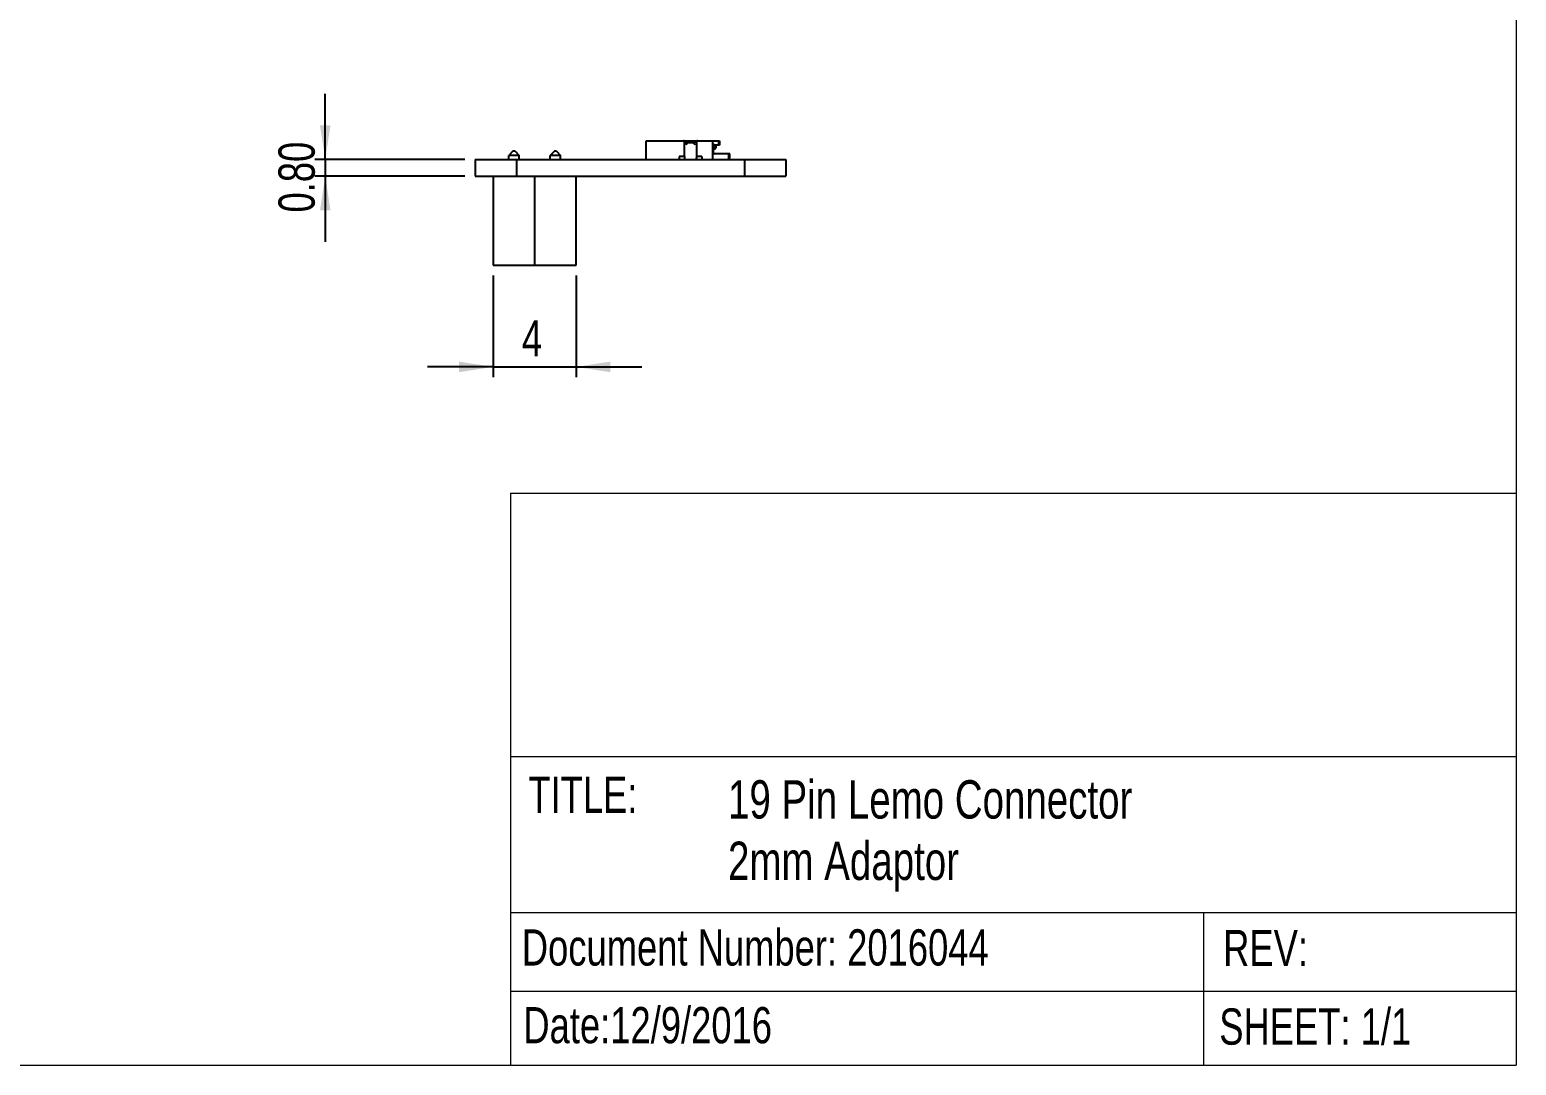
# Model space of a CAD drawing. Header units: millimetres. Extents: x 5 to 292, y 4 to 204.
# Drawn here: x 148.4 to 291.9, y 4.5 to 104.5 of the extents above; entities that cross this region are included whole.
import ezdxf

# ---------------------------------------------------------------- set-up
doc = ezdxf.new("R2010")
doc.units = ezdxf.units.MM
doc.layers.add('LAYER_1', color=179, linetype='Continuous')
doc.styles.add('SLDTEXTSTYLE0', font='TXT', dxfattribs={"width": 0.75})
doc.dimstyles.new('SLDDIMSTYLE0', dxfattribs={"dimtxt": 3.5, "dimasz": 3.302, "dimexe": 0, "dimexo": 0.0625, "dimgap": 0.875, "dimtad": 1, "dimlfac": 0.5, "dimrnd": 1e-09, "dimzin": 12, "dimdsep": 46, "dimtxsty": 'SLDTEXTSTYLE0', "dimsah": 1, "dimcen": 0.09, "dimadec": 0, "dimazin": 3, "dimtfac": 1, "dimtmove": 0, "dimatfit": 0, "dimfxl": 1, "dimfrac": 2, "dimtolj": 1, "dimtzin": 12, "dimarcsym": 0})
doc.dimstyles.new('SLDDIMSTYLE3', dxfattribs={"dimtxt": 3.5, "dimasz": 3.302, "dimexe": 0, "dimexo": 0.0625, "dimgap": 0.875, "dimtad": 1, "dimlfac": 0.5, "dimrnd": 1e-09, "dimzin": 0, "dimdsep": 46, "dimtxsty": 'SLDTEXTSTYLE0', "dimsah": 1, "dimcen": 0.09, "dimadec": 0, "dimazin": 0, "dimtfac": 1, "dimtmove": 0, "dimatfit": 0, "dimfxl": 1, "dimfrac": 2, "dimtolj": 1, "dimtzin": 12, "dimarcsym": 0})

# ---------------------------------------------------------------- blocks, each defined once
blk = doc.blocks.new('SW_NOTE_1')
at = {"layer": 'LAYER_1', "color": 0, "char_height": 3.7042, "attachment_point": 1, "style": 'SLDTEXTSTYLE0'}
for s, insert in [('19 Pin Lemo Connector', (0, 4.77)), ('2mm Adaptor', (0, -1.16))]:
    blk.add_mtext(s, dxfattribs=dict(at, insert=insert))
blk = doc.blocks.new('_D_3')
at = {"layer": 'LAYER_1'}
for p, q in [((193.16, 80.74), (193.16, 70.92)), ((201.16, 80.74), (201.16, 70.92)), ((193.16, 71.92), (186.81, 71.92)), ((193.16, 71.92), (201.16, 71.92)), ((201.16, 71.92), (207.51, 71.92))]:
    blk.add_line(p, q, dxfattribs=at)
for points in [[(193.16, 71.92), (189.86, 72.43), (189.86, 71.41)], [(201.16, 71.92), (204.47, 71.41), (204.47, 72.43)]]:
    blk.add_solid(points, dxfattribs=at)
at = {"layer": 'LAYER_1', "insert": (195.93, 76.43), "char_height": 3.5, "attachment_point": 1, "style": 'SLDTEXTSTYLE0'}
blk.add_mtext('4', dxfattribs=at)
blk = doc.blocks.new('_D_4')
at = {"layer": 'LAYER_1'}
for p, q in [((176.95, 91.94), (176.95, 98.29)), ((190.41, 91.94), (175.95, 91.94)), ((176.95, 91.94), (176.95, 90.34)), ((190.41, 90.34), (175.95, 90.34)), ((176.95, 90.34), (176.95, 83.99))]:
    blk.add_line(p, q, dxfattribs=at)
for points in [[(176.95, 91.94), (177.45, 95.24), (176.44, 95.24)], [(176.95, 90.34), (176.44, 87.04), (177.45, 87.04)]]:
    blk.add_solid(points, dxfattribs=at)
at = {"layer": 'LAYER_1', "insert": (172.43, 86.83), "char_height": 3.5, "attachment_point": 1, "rotation": 90, "style": 'SLDTEXTSTYLE0'}
blk.add_mtext('0.80', dxfattribs=at)

msp = doc.modelspace()

# ---------------------------------------------------------------- linework, layer by layer
at = {"color": 7, "linetype": 'Continuous', "lineweight": 18}
for p, q in [((291.92, 204.48), (291.92, 4.48)), ((194.842, 59.73), (291.92, 59.73)), ((194.842, 59.73), (194.842, 4.48)), ((291.92, 34.257), (194.842, 34.257)), ((194.842, 19.24), (291.92, 19.24)), ((261.764, 11.63), (261.764, 19.24)), ((194.842, 11.63), (291.92, 11.63)), ((261.764, 4.48), (261.764, 11.63)), ((4.92, 4.48), (291.92, 4.48))]:
    msp.add_line(p, q, dxfattribs=at)
at = {"color": 7, "linetype": 'Continuous', "lineweight": 25}
for p, q in [((207.915, 91.938), (207.915, 93.738)), ((207.915, 93.738), (211.515, 93.738)), ((211.515, 93.738), (211.615, 93.638)), ((211.584, 93.738), (211.515, 93.738)), ((211.584, 93.738), (212.846, 93.738)), ((211.729, 93.488), (211.584, 93.738)), ((211.615, 92.238), (211.615, 93.638)), ((211.642, 93.638), (211.915, 93.638)), ((211.915, 93.568), (211.915, 93.638)), ((211.915, 93.638), (212.515, 93.638)), ((211.915, 93.568), (211.915, 93.538)), ((212.515, 93.568), (211.915, 93.568)), ((212.515, 93.638), (212.789, 93.638)), ((212.515, 93.638), (212.515, 93.568)), ((212.515, 93.538), (212.515, 93.568)), ((212.846, 93.738), (212.702, 93.488)), ((212.815, 93.638), (212.915, 93.738)), ((212.815, 92.238), (212.815, 93.638)), ((212.915, 93.738), (212.846, 93.738)), ((212.915, 93.738), (214.315, 93.738)), ((214.315, 93.738), (214.315, 91.938)), ((214.315, 93.738), (214.915, 93.738)), ((214.315, 93.478), (214.415, 93.478)), ((214.415, 93.318), (214.415, 93.478)), ((214.915, 93.318), (214.415, 93.318)), ((214.615, 93.108), (214.615, 93.318)), ((214.692, 93.108), (214.692, 93.318)), ((214.915, 93.738), (214.992, 93.738)), ((214.915, 93.738), (214.915, 93.318)), ((214.992, 93.318), (214.915, 93.318)), ((214.992, 93.738), (214.992, 93.318)), ((191.412, 91.938), (191.412, 90.338)), ((191.412, 91.938), (195.412, 91.938)), ((195.065, 92.738), (194.665, 92.338)), ((195.665, 92.338), (194.665, 92.338)), ((194.665, 91.938), (194.665, 92.338)), ((195.265, 92.738), (195.065, 92.738)), ((195.265, 92.738), (195.665, 92.338)), ((195.412, 91.938), (195.412, 90.338)), ((195.412, 91.938), (217.412, 91.938)), ((195.665, 91.938), (195.665, 92.338)), ((199.065, 92.738), (198.665, 92.338)), ((198.665, 91.938), (198.665, 92.338)), ((199.665, 92.338), (198.665, 92.338)), ((199.265, 92.738), (199.065, 92.738)), ((199.265, 92.738), (199.665, 92.338)), ((199.665, 91.938), (199.665, 92.338)), ((211.615, 92.238), (211.115, 92.238)), ((211.115, 92.238), (211.115, 91.938)), ((211.615, 92.238), (211.615, 92.138)), ((213.315, 92.238), (212.815, 92.238)), ((212.815, 92.138), (212.815, 92.238)), ((213.315, 92.238), (213.315, 91.938)), ((214.395, 93.238), (214.315, 93.238)), ((214.315, 92.878), (214.395, 92.878)), ((214.392, 92.878), (214.392, 92.513)), ((214.395, 92.878), (214.395, 93.238)), ((214.615, 93.108), (214.395, 93.108)), ((214.395, 92.978), (214.515, 92.978)), ((214.395, 92.878), (214.472, 92.878)), ((215.915, 92.498), (214.455, 92.498)), ((214.472, 92.878), (214.472, 92.978)), ((214.515, 92.978), (214.615, 93.078)), ((214.515, 92.978), (214.592, 92.978)), ((214.592, 92.978), (214.692, 93.078)), ((214.692, 93.108), (214.615, 93.108)), ((214.615, 93.078), (214.615, 93.108)), ((214.692, 93.078), (214.692, 93.108)), ((215.992, 92.498), (215.915, 92.498)), ((215.915, 92.138), (215.915, 92.498)), ((215.992, 92.138), (215.992, 92.498)), ((217.412, 91.938), (217.412, 90.338)), ((217.412, 91.938), (221.412, 91.938)), ((221.412, 91.938), (221.412, 90.338)), ((191.412, 90.338), (195.412, 90.338)), ((193.165, 90.338), (193.165, 81.738)), ((195.412, 90.338), (217.412, 90.338)), ((197.165, 81.738), (197.165, 90.338)), ((201.165, 81.738), (201.165, 90.338)), ((217.412, 90.338), (221.412, 90.338)), ((193.165, 81.738), (197.165, 81.738)), ((197.165, 81.738), (201.165, 81.738))]:
    msp.add_line(p, q, dxfattribs=at)
for centre, radius, start, end in [((211.815, 93.538), 0.1, 210, 0), ((212.615, 93.538), 0.1, 180, 330), ((211.815, 92.138), 0.2, 180, 270), ((212.615, 92.138), 0.2, 270, 0), ((214.455, 92.638), 0.14, 180, 270), ((214.532, 92.638), 0.14, 180, 270), ((215.715, 92.138), 0.2, 270, 0), ((215.792, 92.138), 0.2, 270, 0)]:
    msp.add_arc(centre, radius, start, end, dxfattribs=at)

# ---------------------------------------------------------------- block references
at = {"layer": 'LAYER_1'}
msp.add_blockref('SW_NOTE_1', (215.829, 27.238), dxfattribs=at)

# ---------------------------------------------------------------- texts
at = {"layer": 'LAYER_1', "char_height": 3.5, "attachment_point": 1, "style": 'SLDTEXTSTYLE0'}
for s, insert in [('TITLE:', (196.554, 32.358)), ('Document Number: 2016044', (195.922, 17.612)), ('REV:', (263.626, 17.552)), ('Date:12/9/2016', (196.07, 10.106)), ('SHEET: 1/1', (263.251, 9.971))]:
    msp.add_mtext(s, dxfattribs=dict(at, insert=insert))

# ---------------------------------------------------------------- dimensions: what is measured, and where the dimension line sits
at = {"layer": 'LAYER_1'}
dim = msp.add_linear_dim(base=(176.946, 90.338), p1=(191.412, 91.938), p2=(191.412, 90.338), angle=90, dimstyle='SLDDIMSTYLE3', dxfattribs=at)
dim.commit()
dim.dimension.update_dxf_attribs({"geometry": '_D_4', "text_midpoint": (176.946, 91.351), "dimtype": 160})
dim = msp.add_linear_dim(base=(201.165, 71.918), p1=(193.165, 81.738), p2=(201.165, 81.738), dimstyle='SLDDIMSTYLE0', dxfattribs=at)
dim.commit()
dim.dimension.update_dxf_attribs({"geometry": '_D_3', "text_midpoint": (197.226, 71.918), "dimtype": 160})

doc.saveas('drawing.dxf')
